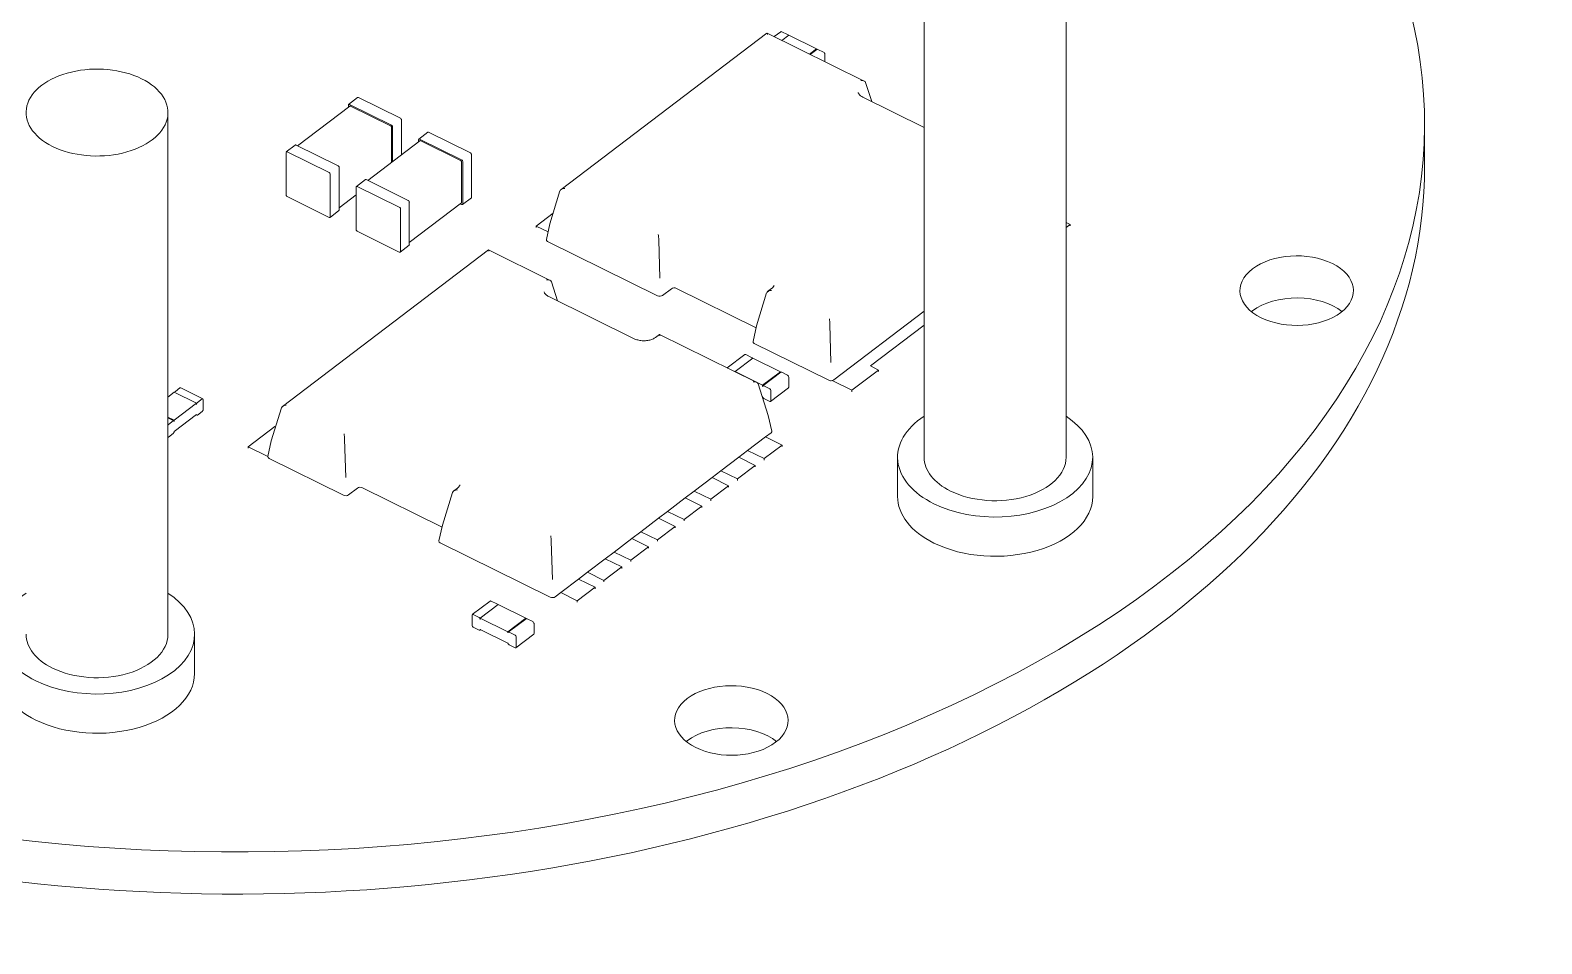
# Model space of a CAD drawing. Header units: millimetres. Extents: x 0 to 420, y 0 to 297.
# Drawn here: x 316.74 to 359.35, y 193.57 to 219.31 of the extents above; entities that cross this region are included whole.
import ezdxf

# ---------------------------------------------------------------- set-up
doc = ezdxf.new("R2010")
doc.units = ezdxf.units.MM

# ---------------------------------------------------------------- blocks, each defined once
blk = doc.blocks.new('A$C551e6095')
at = {"color": 0, "linetype": 'Continuous', "lineweight": 0, "extrusion": (4.996e-16, 0.790457, 0.612517)}
for p, q in [((-129.718, -37.475), (-129.718, -52.178)), ((-125.718, -37.475), (-125.718, -52.178)), ((-139.954, -44.636), (-134.149, -40.222)), ((-134.148, -40.222), (-131.408, -41.574)), ((-133.942, -40.324), (-133.758, -40.185)), ((-133.731, -40.185), (-133.567, -40.266)), ((-133.726, -40.43), (-133.532, -40.283)), ((-133.532, -40.283), (-132.754, -40.667)), ((-132.948, -40.815), (-132.754, -40.667)), ((-132.929, -40.824), (-132.746, -40.684)), ((-132.754, -40.69), (-132.754, -40.667)), ((-132.719, -40.684), (-132.555, -40.765)), ((-132.52, -41.026), (-132.52, -40.818)), ((-131.369, -41.614), (-131.197, -42.151)), ((-145.942, -42.233), (-145.691, -42.042)), ((-144.484, -42.626), (-145.667, -42.042)), ((-131.449, -42.026), (-129.718, -42.881)), ((-151.035, -42.463), (-151.035, -57.166)), ((-147.382, -43.398), (-145.911, -42.28)), ((-145.949, -42.309), (-145.949, -42.249)), ((-144.735, -42.817), (-145.918, -42.233)), ((-144.766, -42.834), (-145.887, -42.28)), ((-144.735, -43.865), (-144.735, -42.881)), ((-144.703, -43.841), (-144.703, -42.864)), ((-144.452, -43.651), (-144.452, -42.673)), ((-143.965, -43.209), (-143.714, -43.018)), ((-142.506, -43.603), (-143.689, -43.018)), ((-115.611, -42.783), (-115.611, -43.969)), ((-147.699, -43.568), (-147.448, -43.378)), ((-146.24, -43.962), (-147.424, -43.378)), ((-145.405, -44.374), (-143.933, -43.256)), ((-143.971, -43.285), (-143.971, -43.225)), ((-142.757, -43.793), (-143.94, -43.209)), ((-142.788, -43.81), (-143.909, -43.256)), ((-147.706, -44.786), (-147.706, -43.585)), ((-146.491, -44.153), (-147.675, -43.569)), ((-142.757, -44.995), (-142.757, -43.857)), ((-142.726, -45.042), (-142.726, -43.84)), ((-142.475, -44.851), (-142.475, -43.65)), ((-146.46, -45.401), (-146.46, -44.2)), ((-146.209, -45.21), (-146.209, -44.009)), ((-145.728, -45.762), (-145.728, -44.561)), ((-145.721, -44.545), (-145.47, -44.354)), ((-144.513, -45.129), (-145.697, -44.545)), ((-144.262, -44.938), (-145.446, -44.354)), ((-139.984, -44.674), (-140.269, -45.602)), ((-146.491, -45.418), (-147.675, -44.833)), ((-146.209, -45.151), (-145.728, -44.785)), ((-144.231, -46.187), (-144.231, -44.985)), ((-144.231, -46.127), (-142.764, -45.011)), ((-142.757, -45.058), (-142.798, -45.038)), ((-142.733, -45.058), (-142.482, -44.868)), ((-146.467, -45.418), (-146.216, -45.227)), ((-144.482, -46.377), (-144.482, -45.176)), ((-140.657, -45.662), (-140.175, -45.295)), ((-125.718, -45.562), (-125.605, -45.617)), ((-144.513, -46.394), (-145.697, -45.809)), ((-140.32, -45.828), (-140.657, -45.662)), ((-140.657, -45.701), (-140.657, -45.662)), ((-140.269, -45.602), (-140.368, -46.042)), ((-125.605, -45.617), (-125.718, -45.703)), ((-125.605, -45.657), (-125.605, -45.617)), ((-147.808, -50.75), (-142.003, -46.336)), ((-144.489, -46.394), (-144.238, -46.203)), ((-142.002, -46.336), (-140.262, -47.195)), ((-140.332, -46.098), (-137.232, -47.627)), ((-137.2, -46.047), (-137.17, -47.131)), ((-140.223, -47.234), (-140.051, -47.771)), ((-140.303, -47.646), (-137.89, -48.838)), ((-137.092, -47.618), (-136.841, -47.427)), ((-136.7, -47.418), (-134.455, -48.526)), ((-134.159, -47.548), (-134.444, -48.476)), ((-134.13, -47.51), (-134.019, -47.426)), ((-132.268, -49.999), (-129.718, -48.06)), ((-134.444, -48.476), (-134.543, -48.916)), ((-132.376, -48.428), (-132.346, -49.512)), ((-129.718, -48.451), (-131.235, -49.604)), ((-137.289, -48.801), (-137.179, -48.717)), ((-137.178, -48.717), (-134.438, -50.069)), ((-134.507, -48.972), (-132.408, -50.008)), ((-135.267, -49.66), (-134.774, -49.284)), ((-135.05, -49.764), (-134.548, -49.383)), ((-134.747, -49.285), (-134.583, -49.365)), ((-134.548, -49.383), (-133.769, -49.767)), ((-135.249, -49.666), (-135.085, -49.747)), ((-135.05, -49.764), (-134.271, -50.149)), ((-135.05, -49.767), (-135.05, -49.764)), ((-134.271, -50.149), (-133.769, -49.767)), ((-134.264, -50.166), (-133.762, -49.784)), ((-133.769, -49.79), (-133.769, -49.767)), ((-133.734, -49.784), (-133.571, -49.865)), ((-131.001, -49.719), (-131.754, -50.291)), ((-131.235, -49.604), (-131.001, -49.719)), ((-131.001, -49.759), (-131.001, -49.719)), ((-150.696, -50.225), (-150.827, -50.325)), ((-150.676, -50.22), (-150.053, -50.528)), ((-134.399, -50.109), (-134.113, -50.999)), ((-134.271, -50.184), (-134.271, -50.149)), ((-134.236, -50.166), (-134.073, -50.247)), ((-134.046, -50.603), (-133.544, -50.221)), ((-133.536, -50.202), (-133.536, -49.918)), ((-132.377, -50.024), (-132.377, -50.018)), ((-131.754, -50.291), (-132.309, -50.017)), ((-150.856, -50.347), (-151.035, -50.483)), ((-150.233, -50.654), (-150.86, -51.131)), ((-150.856, -50.347), (-150.233, -50.654)), ((-150.233, -50.69), (-150.233, -50.654)), ((-150.073, -50.533), (-150.204, -50.633)), ((-150.044, -50.831), (-150.044, -50.547)), ((-134.286, -50.462), (-134.271, -50.469)), ((-134.236, -50.522), (-134.073, -50.602)), ((-134.038, -50.584), (-134.038, -50.299)), ((-131.754, -50.331), (-131.754, -50.291)), ((-151.035, -51.045), (-150.86, -51.131)), ((-151.035, -51.066), (-150.868, -51.148)), ((-150.233, -50.974), (-150.86, -51.451)), ((-150.244, -50.983), (-150.224, -50.993)), ((-150.073, -50.888), (-150.204, -50.988)), ((-147.837, -50.788), (-148.122, -51.716)), ((-134.113, -50.999), (-134.014, -51.439)), ((-150.888, -51.153), (-151.02, -51.253)), ((-150.888, -51.508), (-151.02, -51.609)), ((-150.86, -51.167), (-150.86, -51.131)), ((-148.777, -51.88), (-148.024, -51.308)), ((-148.024, -51.308), (-148.001, -51.319)), ((-134.192, -51.605), (-134.035, -51.486)), ((-148.221, -52.154), (-148.777, -51.88)), ((-148.777, -51.92), (-148.777, -51.88)), ((-148.122, -51.716), (-148.221, -52.155)), ((-146.054, -51.667), (-146.024, -52.751)), ((-134.694, -51.987), (-134.192, -51.605)), ((-133.725, -51.836), (-134.227, -52.217)), ((-134.192, -51.605), (-133.725, -51.836)), ((-133.725, -51.875), (-133.725, -51.836)), ((-148.185, -52.212), (-146.087, -53.247)), ((-148.154, -52.227), (-148.154, -52.227)), ((-135.447, -52.559), (-134.945, -52.178)), ((-134.478, -52.408), (-134.98, -52.79)), ((-134.945, -52.178), (-134.694, -51.987)), ((-134.945, -52.178), (-134.478, -52.408)), ((-134.227, -52.217), (-134.694, -51.987)), ((-134.478, -52.448), (-134.478, -52.408)), ((-134.227, -52.257), (-134.227, -52.217)), ((-130.468, -52.178), (-130.468, -53.284)), ((-124.968, -52.178), (-124.968, -53.284)), ((-136.2, -53.131), (-135.698, -52.75)), ((-135.698, -52.75), (-135.447, -52.559)), ((-135.698, -52.75), (-135.231, -52.98)), ((-134.98, -52.79), (-135.447, -52.559)), ((-134.98, -52.829), (-134.98, -52.79)), ((-145.946, -53.238), (-145.695, -53.047)), ((-145.554, -53.038), (-143.31, -54.146)), ((-143.013, -53.168), (-143.298, -54.096)), ((-142.984, -53.13), (-142.873, -53.046)), ((-136.451, -53.322), (-136.2, -53.131)), ((-135.733, -53.362), (-136.2, -53.131)), ((-135.231, -52.98), (-135.733, -53.362)), ((-135.231, -53.02), (-135.231, -52.98)), ((-136.953, -53.704), (-136.451, -53.322)), ((-135.984, -53.553), (-136.486, -53.934)), ((-136.451, -53.322), (-135.984, -53.553)), ((-135.984, -53.592), (-135.984, -53.553)), ((-135.733, -53.402), (-135.733, -53.362)), ((-143.298, -54.096), (-143.397, -54.536)), ((-137.706, -54.276), (-137.204, -53.895)), ((-137.204, -53.895), (-136.953, -53.704)), ((-137.204, -53.895), (-136.737, -54.125)), ((-136.486, -53.934), (-136.953, -53.704)), ((-136.486, -53.974), (-136.486, -53.934)), ((-138.459, -54.849), (-137.957, -54.467)), ((-137.957, -54.467), (-137.706, -54.276)), ((-137.957, -54.467), (-137.49, -54.698)), ((-137.239, -54.507), (-137.706, -54.276)), ((-136.737, -54.125), (-137.239, -54.507)), ((-137.239, -54.546), (-137.239, -54.507)), ((-136.737, -54.165), (-136.737, -54.125)), ((-143.361, -54.592), (-140.262, -56.122)), ((-140.23, -54.542), (-140.199, -55.626)), ((-138.71, -55.039), (-138.459, -54.849)), ((-137.991, -55.079), (-138.459, -54.849)), ((-137.49, -54.698), (-137.991, -55.079)), ((-137.49, -54.737), (-137.49, -54.698)), ((-139.212, -55.421), (-138.71, -55.039)), ((-138.242, -55.27), (-138.744, -55.651)), ((-138.71, -55.039), (-138.242, -55.27)), ((-138.242, -55.309), (-138.242, -55.27)), ((-137.991, -55.119), (-137.991, -55.079)), ((-139.964, -55.993), (-139.463, -55.612)), ((-139.463, -55.612), (-139.212, -55.421)), ((-139.463, -55.612), (-138.995, -55.842)), ((-138.744, -55.651), (-139.212, -55.421)), ((-138.744, -55.691), (-138.744, -55.651)), ((-142.456, -56.612), (-141.954, -56.23)), ((-141.926, -56.231), (-141.763, -56.311)), ((-140.121, -56.112), (-139.964, -55.993)), ((-139.497, -56.224), (-139.964, -55.993)), ((-138.995, -55.842), (-139.497, -56.224)), ((-139.497, -56.263), (-139.497, -56.224)), ((-138.995, -55.882), (-138.995, -55.842)), ((-142.463, -56.915), (-142.463, -56.631)), ((-142.428, -56.612), (-142.265, -56.693)), ((-142.23, -56.71), (-141.728, -56.329)), ((-141.728, -56.329), (-140.949, -56.713)), ((-142.428, -56.968), (-142.265, -57.049)), ((-142.238, -57.049), (-142.22, -57.035)), ((-142.23, -56.71), (-141.451, -57.095)), ((-142.23, -56.746), (-142.23, -56.71)), ((-142.23, -57.03), (-141.451, -57.415)), ((-141.451, -57.095), (-140.949, -56.713)), ((-141.451, -57.13), (-141.451, -57.095)), ((-141.443, -57.112), (-140.941, -56.73)), ((-140.949, -56.736), (-140.949, -56.713)), ((-140.914, -56.73), (-140.751, -56.811)), ((-140.716, -57.148), (-140.716, -56.864)), ((-150.285, -57.166), (-150.285, -58.272)), ((-141.416, -57.112), (-141.252, -57.193)), ((-141.416, -57.468), (-141.252, -57.548)), ((-141.225, -57.548), (-140.723, -57.167)), ((-141.217, -57.53), (-141.217, -57.245))]:
    blk.add_line(p, q, dxfattribs=at)
at = {"color": 0, "linetype": 'Continuous', "lineweight": 0, "extrusion": (-4.87186e-17, -1.11022e-16, -1)}
blk.add_ellipse((-149.111, -42.783), major_axis=(33.5, 0), ratio=0.612517, start_param=-0.684008, end_param=2.249009, dxfattribs=at)
at = {"color": 0, "linetype": 'Continuous', "lineweight": 0, "extrusion": (8.97921e-16, 8.62707e-17, -1)}
blk.add_ellipse((-134.137, -40.339), major_axis=(0.011, -0.117), ratio=0.086716, start_param=-3.195213, end_param=-2.305024, dxfattribs=at)
at = {"color": 0, "linetype": 'Continuous', "lineweight": 0, "extrusion": (-6.71902e-17, 8.83823e-17, -1)}
for centre in [(-133.731, -40.22), (-134.747, -49.32), (-141.926, -56.266)]:
    blk.add_ellipse(centre, major_axis=(-0.0272, 0.0358), ratio=0.615526, start_param=0, end_param=0.890189, dxfattribs=at)
at = {"color": 0, "linetype": 'Continuous', "lineweight": 0}
for centre, major_axis, ratio, start_param, end_param in [((-133.567, -40.301), (-0.0272, 0.0358), 0.615526, -1.719267, -0.890189), ((-132.555, -40.801), (-0.0272, 0.0358), 0.615526, -2.460986, -0.890189), ((-153.035, -42.463), (-2, 0), 0.612517, -2.249009, 0.892584), ((-153.035, -42.463), (2, 0), 0.612517, -2.249009, 0.892584), ((-131.507, -41.637), (-0.14, -0.013), 0.558627, -3.02068, -1.624417), ((-144.766, -42.865), (-0.0242, 0.0318), 0.615526, -2.460986, -0.890189), ((-144.735, -42.849), (-0.0242, 0.0318), 0.615526, -2.460986, -0.890189), ((-144.484, -42.658), (-0.0242, 0.0318), 0.615526, -2.460986, -0.890189), ((-142.788, -43.841), (-0.0242, 0.0318), 0.615526, -2.460986, -0.890189), ((-142.757, -43.825), (-0.0242, 0.0318), 0.615526, -2.460986, -0.890189), ((-142.506, -43.634), (-0.0242, 0.0318), 0.615526, -2.460986, -0.890189), ((-146.491, -44.184), (-0.0242, 0.0318), 0.615526, -2.460986, -0.890189), ((-146.24, -43.994), (-0.0242, 0.0318), 0.615526, -2.460986, -0.890189), ((-147.675, -44.802), (0.0242, -0.0318), 0.615526, -2.460986, -0.890189), ((-144.513, -45.16), (-0.0242, 0.0318), 0.615526, -2.460986, -0.890189), ((-144.262, -44.97), (-0.0242, 0.0318), 0.615526, -2.460986, -0.890189), ((-145.697, -45.778), (0.0242, -0.0318), 0.615526, -2.460986, -0.890189), ((-137.215, -45.976), (-0.011, 0.117), 0.086716, -2.232832, -0.836569), ((-141.991, -46.453), (0.011, -0.117), 0.086716, -3.978162, -3.087972), ((-140.269, -46.05), (-0.1, 0), 0.612517, -0.137063, 0.892584), ((-137.17, -47.579), (0.1, 0), 0.612517, -2.249009, -0.678212), ((-134.02, -47.553), (-0.14, -0.013), 0.558627, -1.624417, -0.228153), ((-134.444, -48.924), (-0.1, 0), 0.612517, -0.137063, 0.892584), ((-134.583, -49.401), (-0.0272, 0.0358), 0.615526, -1.719267, -0.890189), ((-135.085, -49.783), (-0.0272, 0.0358), 0.615526, -1.279865, -0.890189), ((-150.696, -50.261), (0.0199, 0.0404), 0.495934, 0, 0.782948), ((-134.537, -50.132), (0.14, 0.013), 0.558627, 0.120913, 1.517176), ((-134.073, -50.282), (-0.0272, 0.0358), 0.615526, -2.460986, -0.890189), ((-133.571, -49.901), (-0.0272, 0.0358), 0.615526, -2.460986, -0.890189), ((-132.346, -49.96), (0.1, 0), 0.612517, -2.249009, -1.201811), ((-132.346, -49.96), (0.1, 0), 0.612517, -1.201811, -0.678212), ((-150.073, -50.568), (0.0199, 0.0404), 0.495934, -0.787848, 0.782948), ((-134.236, -50.486), (0.0272, -0.0358), 0.615526, -2.460986, -0.890189), ((-150.204, -50.953), (-0.0199, -0.0404), 0.495934, -0.787848, 0.782948), ((-147.699, -50.792), (0.14, 0.013), 0.558627, 1.517176, 2.913439), ((-127.718, -52.178), (-2.75, 0), 0.612517, -0.756456, 0.892584), ((-127.718, -52.178), (2.75, 0), 0.612517, -2.249009, 0.756456), ((-150.888, -51.188), (0.0199, 0.0404), 0.495934, -0.787848, 0.782948), ((-134.113, -51.447), (0.1, 0), 0.612517, -0.678212, 0.137063), ((-151.02, -51.573), (-0.0199, -0.0404), 0.495934, 0.235496, 0.782948), ((-148.122, -52.164), (-0.1, 0), 0.612517, -0.137063, 0.892584), ((-146.024, -53.2), (0.1, 0), 0.612517, -2.249009, -0.678212), ((-143.298, -54.545), (-0.1, 0), 0.612517, -0.137063, 0.892584), ((-140.245, -54.471), (0.011, -0.117), 0.086716, -5.374425, -3.978162), ((-153.035, -57.166), (-2.75, 0), 0.612517, -0.756456, 0.892584), ((-153.035, -57.166), (2.75, 0), 0.612517, -2.249009, 0.756456), ((-140.199, -56.074), (0.1, 0), 0.612517, -2.249009, -0.678212), ((-141.763, -56.347), (-0.0272, 0.0358), 0.615526, -1.719267, -0.890189), ((-142.428, -56.932), (0.0272, -0.0358), 0.615526, -2.460986, -0.890189), ((-142.265, -56.729), (-0.0272, 0.0358), 0.615526, -2.460986, -0.890189), ((-140.751, -56.847), (-0.0272, 0.0358), 0.615526, -2.460986, -0.890189), ((-141.416, -57.432), (0.0272, -0.0358), 0.615526, -2.460986, -0.890189), ((-141.252, -57.228), (-0.0272, 0.0358), 0.615526, -2.460986, -0.890189)]:
    blk.add_ellipse(centre, major_axis=major_axis, ratio=ratio, start_param=start_param, end_param=end_param, dxfattribs=at)
at = {"color": 0, "linetype": 'Continuous', "lineweight": 0, "extrusion": (-2.43955e-16, -4.5998e-17, -1)}
for centre in [(-132.719, -40.72), (-133.734, -49.82), (-140.914, -56.766)]:
    blk.add_ellipse(centre, major_axis=(-0.0272, 0.0358), ratio=0.615526, start_param=0, end_param=0.890189, dxfattribs=at)
at = {"color": 0, "linetype": 'Continuous', "lineweight": 0, "extrusion": (1.4317e-16, 1.78571e-16, -1)}
for centre in [(-145.667, -42.074), (-143.689, -43.05), (-147.424, -43.409), (-145.446, -44.386)]:
    blk.add_ellipse(centre, major_axis=(-0.0242, 0.0318), ratio=0.615526, start_param=0, end_param=0.890189, dxfattribs=at)
at = {"color": 0, "linetype": 'Continuous', "lineweight": 0, "extrusion": (2.11922e-17, 1.55572e-16, -1)}
for centre, major_axis in [((-145.918, -42.265), (-0.0242, 0.0318)), ((-143.94, -43.241), (-0.0242, 0.0318)), ((-147.675, -43.6), (-0.0242, 0.0318)), ((-145.697, -44.576), (-0.0242, 0.0318)), ((-142.757, -45.026), (0.0242, -0.0318)), ((-146.491, -45.386), (0.0242, -0.0318)), ((-144.513, -46.362), (0.0242, -0.0318))]:
    blk.add_ellipse(centre, major_axis=major_axis, ratio=0.615526, start_param=-0.680607, end_param=0.890189, dxfattribs=at)
at = {"color": 0, "linetype": 'Continuous', "lineweight": 0, "extrusion": (1.32573e-16, 1.00785e-16, -1)}
for centre, major_axis, start_param in [((-145.887, -42.312), (-0.0242, 0.0318), 0), ((-143.909, -43.288), (-0.0242, 0.0318), 0), ((-142.428, -56.648), (-0.0272, 0.0358), -0.680607), ((-142.265, -57.013), (0.0272, -0.0358), -0.680607)]:
    blk.add_ellipse(centre, major_axis=major_axis, ratio=0.615526, start_param=start_param, end_param=0.890189, dxfattribs=at)
at = {"color": 0, "linetype": 'Continuous', "lineweight": 0, "extrusion": (-3.14463e-17, -2.22045e-16, -1)}
blk.add_ellipse((-149.111, -43.969), major_axis=(33.5, 0), ratio=0.612517, start_param=0, end_param=2.249009, dxfattribs=at)
at = {"color": 0, "linetype": 'Continuous', "lineweight": 0, "extrusion": (-9.3503e-17, 1.0255e-16, -1)}
blk.add_ellipse((-139.845, -44.678), major_axis=(-0.14, -0.013), ratio=0.558627, start_param=0.228153, end_param=1.624417, dxfattribs=at)
at = {"color": 0, "linetype": 'Continuous', "lineweight": 0, "extrusion": (6.53833e-17, 1.89168e-16, -1)}
for centre, major_axis, end_param in [((-142.788, -44.979), (0.0242, -0.0318), 0), ((-134.236, -50.201), (-0.0272, 0.0358), 0.890189), ((-141.416, -57.147), (-0.0272, 0.0358), 0.890189)]:
    blk.add_ellipse(centre, major_axis=major_axis, ratio=0.615526, start_param=-0.680607, end_param=end_param, dxfattribs=at)
at = {"color": 0, "linetype": 'Continuous', "lineweight": 0, "extrusion": (1.76765e-16, 1.3438e-16, -1)}
for centre in [(-142.506, -44.836), (-146.24, -45.195), (-144.262, -46.171)]:
    blk.add_ellipse(centre, major_axis=(0.0242, -0.0318), ratio=0.615526, start_param=-0.680607, end_param=0, dxfattribs=at)
at = {"color": 0, "linetype": 'Continuous', "lineweight": 0, "extrusion": (8.80415e-17, -5.55112e-17, -1)}
for centre in [(-119.216, -47.482), (-135.152, -59.596)]:
    blk.add_ellipse(centre, major_axis=(1.6, 0), ratio=0.612517, start_param=-2.46338, end_param=3.819805, dxfattribs=at)
at = {"color": 0, "linetype": 'Continuous', "lineweight": 0, "extrusion": (-1.47162e-16, 1.53161e-16, -1)}
blk.add_ellipse((-140.362, -47.257), major_axis=(0.14, 0.013), ratio=0.558627, start_param=-1.517176, end_param=-0.120913, dxfattribs=at)
at = {"color": 0, "linetype": 'Continuous', "lineweight": 0, "extrusion": (-2.6455e-17, -1.11022e-16, -1)}
blk.add_ellipse((-136.763, -47.466), major_axis=(0.1, 0), ratio=0.612517, start_param=-2.46338, end_param=-0.892584, dxfattribs=at)
at = {"color": 0, "linetype": 'Continuous', "lineweight": 0, "extrusion": (1.12794e-17, -2.77556e-16, -1)}
for centre in [(-119.216, -48.667), (-135.152, -60.782)]:
    blk.add_ellipse(centre, major_axis=(1.6, 0), ratio=0.612517, start_param=-2.46338, end_param=-0.649671, dxfattribs=at)
at = {"color": 0, "linetype": 'Continuous', "lineweight": 0, "extrusion": (-9.97429e-17, -3.33067e-16, -1)}
for centre in [(-119.216, -48.667), (-135.152, -60.782)]:
    blk.add_ellipse(centre, major_axis=(1.6, 0), ratio=0.612517, start_param=-2.491921, end_param=-2.46338, dxfattribs=at)
at = {"color": 0, "linetype": 'Continuous', "lineweight": 0, "extrusion": (2.26233e-15, 1.05827e-16, -1)}
blk.add_ellipse((-132.391, -48.357), major_axis=(0.011, -0.117), ratio=0.086716, start_param=-2.305024, end_param=-0.90876, dxfattribs=at)
at = {"color": 0, "linetype": 'Continuous', "lineweight": 0, "extrusion": (1.4627e-15, 8.47673e-17, -1)}
blk.add_ellipse((-137.167, -48.834), major_axis=(-0.011, 0.117), ratio=0.086716, start_param=-0.05362, end_param=0.836569, dxfattribs=at)
at = {"color": 0, "linetype": 'Continuous', "lineweight": 0, "extrusion": (1.66169e-16, 5.65941e-17, -1)}
blk.add_ellipse((-135.249, -49.702), major_axis=(0.0272, -0.0358), ratio=0.615526, start_param=-2.641079, end_param=-2.251403, dxfattribs=at)
at = {"color": 0, "linetype": 'Continuous', "lineweight": 0, "extrusion": (9.89784e-17, 1.44976e-16, -1)}
for centre, end_param in [((-133.571, -50.185), 0), ((-134.073, -50.567), 0.890189), ((-140.751, -57.131), 0), ((-141.252, -57.513), 0.890189)]:
    blk.add_ellipse(centre, major_axis=(0.0272, -0.0358), ratio=0.615526, start_param=-0.680607, end_param=end_param, dxfattribs=at)
at = {"color": 0, "linetype": 'Continuous', "lineweight": 0, "extrusion": (-2.98998e-16, 2.09462e-16, -1)}
blk.add_ellipse((-150.827, -50.361), major_axis=(0.0199, 0.0404), ratio=0.495934, start_param=-1.567332, end_param=-0.782948, dxfattribs=at)
at = {"color": 0, "linetype": 'Continuous', "lineweight": 0, "extrusion": (-4.48013e-16, 2.21099e-16, -1)}
blk.add_ellipse((-150.204, -50.668), major_axis=(0.0199, 0.0404), ratio=0.495934, start_param=-2.353745, end_param=-0.782948, dxfattribs=at)
at = {"color": 0, "linetype": 'Continuous', "lineweight": 0, "extrusion": (-3.73021e-16, 1.22187e-16, -1)}
blk.add_ellipse((-150.073, -50.853), major_axis=(-0.0199, -0.0404), ratio=0.495934, start_param=-2.353745, end_param=-0.782948, dxfattribs=at)
at = {"color": 0, "linetype": 'Continuous', "lineweight": 0, "extrusion": (-7.40228e-17, -8.72752e-17, -1)}
blk.add_ellipse((-151.02, -51.288), major_axis=(0.0199, 0.0404), ratio=0.495934, start_param=-1.330401, end_param=-0.782948, dxfattribs=at)
at = {"color": 0, "linetype": 'Continuous', "lineweight": 0, "extrusion": (-2.98675e-16, 1.47399e-16, -1)}
blk.add_ellipse((-150.888, -51.473), major_axis=(-0.0199, -0.0404), ratio=0.495934, start_param=-2.353745, end_param=-0.782948, dxfattribs=at)
at = {"color": 0, "linetype": 'Continuous', "lineweight": 0, "extrusion": (1.2725e-15, 1.78027e-16, -1)}
blk.add_ellipse((-146.069, -51.596), major_axis=(-0.011, 0.117), ratio=0.086716, start_param=0.836569, end_param=2.232832, dxfattribs=at)
at = {"color": 0, "linetype": 'Continuous', "lineweight": 0, "extrusion": (-4.50885e-18, -5.55112e-17, -1)}
for centre in [(-127.718, -52.178), (-153.035, -57.166)]:
    blk.add_ellipse(centre, major_axis=(-2, 0), ratio=0.612517, start_param=-0.892584, end_param=0, dxfattribs=at)
at = {"color": 0, "linetype": 'Continuous', "lineweight": 0, "extrusion": (1.59651e-17, -1.11022e-16, -1)}
for centre in [(-127.718, -52.178), (-153.035, -57.166)]:
    blk.add_ellipse(centre, major_axis=(2, 0), ratio=0.612517, start_param=0, end_param=2.249009, dxfattribs=at)
at = {"color": 0, "linetype": 'Continuous', "lineweight": 0, "extrusion": (-6.49731e-18, -2.22045e-16, -1)}
blk.add_ellipse((-145.617, -53.086), major_axis=(0.1, 0), ratio=0.612517, start_param=-2.46338, end_param=-0.892584, dxfattribs=at)
at = {"color": 0, "linetype": 'Continuous', "lineweight": 0, "extrusion": (-7.96888e-17, 1.03877e-16, -1)}
blk.add_ellipse((-142.875, -53.173), major_axis=(0.14, 0.013), ratio=0.558627, start_param=-2.913439, end_param=-1.517176, dxfattribs=at)
at = {"color": 0, "linetype": 'Continuous', "lineweight": 0, "extrusion": (-1.47859e-16, -2.22045e-16, -1)}
for centre in [(-127.718, -53.284), (-153.035, -58.272)]:
    blk.add_ellipse(centre, major_axis=(-2.75, 0), ratio=0.612517, start_param=-0.892584, end_param=0, dxfattribs=at)
at = {"color": 0, "linetype": 'Continuous', "lineweight": 0, "extrusion": (-1.12947e-16, -5.55112e-17, -1)}
for centre in [(-127.718, -53.284), (-153.035, -58.272)]:
    blk.add_ellipse(centre, major_axis=(2.75, 0), ratio=0.612517, start_param=0, end_param=2.249009, dxfattribs=at)
at = {"color": 0, "linetype": 'Continuous', "lineweight": 0}
for points, knots in [([(-131.449, -42.026), (-131.465, -42.018), (-131.48, -42.01), (-131.506, -41.992), (-131.518, -41.983), (-131.538, -41.965), (-131.546, -41.955), (-131.56, -41.937), (-131.566, -41.929), (-131.574, -41.912), (-131.576, -41.904), (-131.578, -41.897)], [0, 0, 0, 0, 0.1511043, 0.1511043, 0.3022086, 0.3022086, 0.4533129, 0.4533129, 0.6044171, 0.6044171, 0.7555214, 0.7555214, 0.7555214, 0.7555214]), ([(-140.303, -47.646), (-140.319, -47.638), (-140.334, -47.63), (-140.36, -47.612), (-140.372, -47.603), (-140.392, -47.585), (-140.401, -47.576), (-140.414, -47.558), (-140.42, -47.549), (-140.428, -47.532), (-140.431, -47.524), (-140.432, -47.517)], [3.1415927, 3.1415927, 3.1415927, 3.1415927, 3.2926969, 3.2926969, 3.4438012, 3.4438012, 3.5949055, 3.5949055, 3.7460098, 3.7460098, 3.8971141, 3.8971141, 3.8971141, 3.8971141]), ([(-133.95, -47.333), (-133.951, -47.338), (-133.953, -47.344), (-133.958, -47.356), (-133.961, -47.362), (-133.968, -47.374), (-133.972, -47.38), (-133.983, -47.393), (-133.989, -47.4), (-134.003, -47.413), (-134.011, -47.42), (-134.019, -47.426)], [4.1712395, 4.1712395, 4.1712395, 4.1712395, 4.2794694, 4.2794694, 4.3876993, 4.3876993, 4.4959292, 4.4959292, 4.6041591, 4.6041591, 4.712389, 4.712389, 4.712389, 4.712389]), ([(-137.289, -48.801), (-137.312, -48.818), (-137.34, -48.834), (-137.405, -48.862), (-137.441, -48.873), (-137.521, -48.89), (-137.563, -48.894), (-137.649, -48.896), (-137.692, -48.893), (-137.774, -48.879), (-137.813, -48.869), (-137.863, -48.85), (-137.877, -48.844), (-137.89, -48.838)], [1.570796, 1.570796, 1.570796, 1.570796, 1.855379, 1.855379, 2.141565, 2.141565, 2.432977, 2.432977, 2.726787, 2.726787, 3.018983, 3.018983, 3.141593, 3.141593, 3.141593, 3.141593]), ([(-142.804, -52.953), (-142.805, -52.959), (-142.807, -52.964), (-142.812, -52.976), (-142.815, -52.982), (-142.822, -52.994), (-142.827, -53), (-142.837, -53.013), (-142.843, -53.02), (-142.857, -53.033), (-142.865, -53.04), (-142.873, -53.046)], [1.0296469, 1.0296469, 1.0296469, 1.0296469, 1.1378768, 1.1378768, 1.2461067, 1.2461067, 1.3543365, 1.3543365, 1.4625664, 1.4625664, 1.5707963, 1.5707963, 1.5707963, 1.5707963])]:
    blk.add_open_spline(points, degree=3, knots=knots, dxfattribs=at)

msp = doc.modelspace()

# ---------------------------------------------------------------- block references
msp.add_blockref('A$C551e6095', (471.654, 259.454))

doc.saveas('drawing.dxf')
